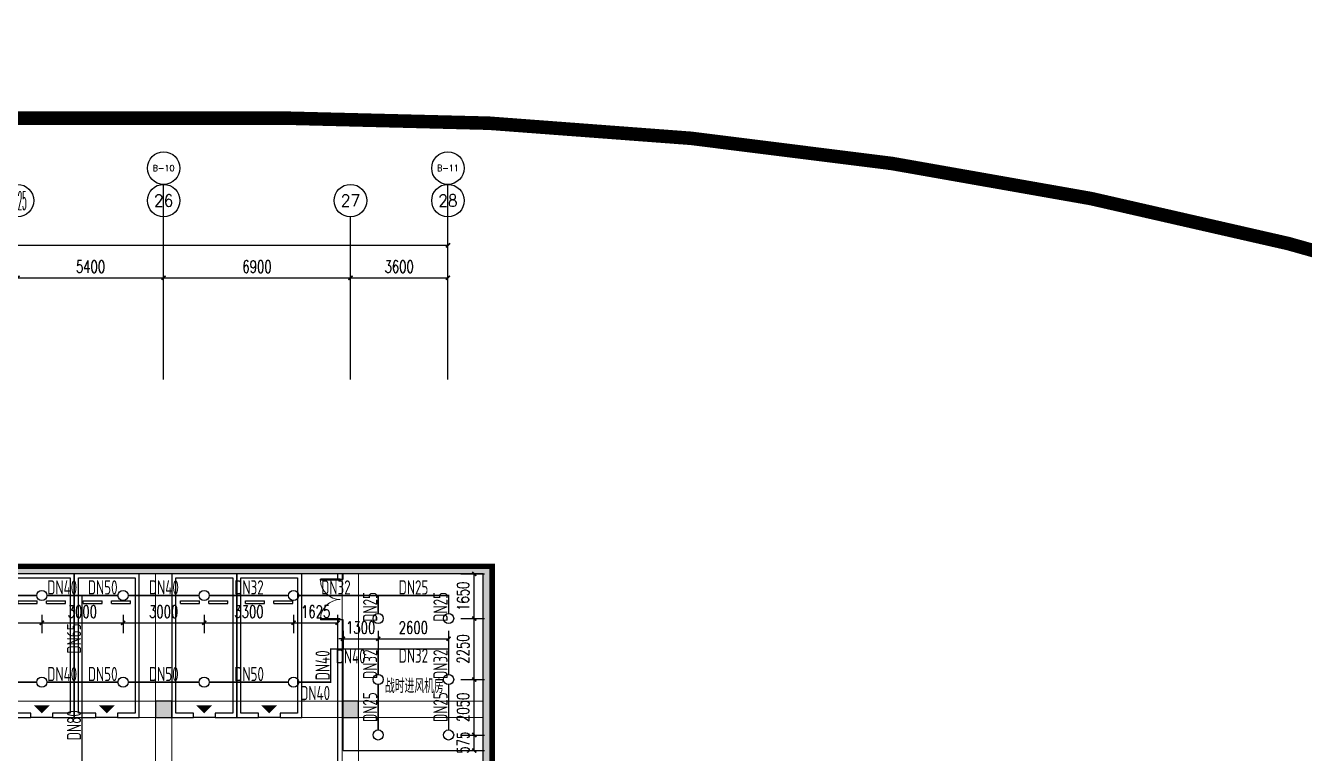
# Model space of a CAD drawing. Extents: x 6824721 to 16538177, y 2478193 to 6665639.
# Drawn here: x 8889114 to 8936351, y 2942521 to 2969395 of the extents above; entities that cross this region are included whole.
import ezdxf
from ezdxf.enums import TextEntityAlignment as Align

# ---------------------------------------------------------------- set-up
doc = ezdxf.new("R2010")
doc.units = 0
doc.header["$LTSCALE"] = 10
doc.linetypes.add('CONTINOUS', pattern=[0])
doc.linetypes.add('DASH', pattern=[0.35, 0.25, -0.1])
for name, color, linetype in [('0-wo', 8, 'Continuous'), ('00-停车位', 67, 'Continuous'), ('AXIS', 3, 'Continuous'), ('AXIS_TEXT', 7, 'Continuous'), ('PUB_HATCH', 8, 'Continuous'), ('S-梁-实线', 4, 'CONTINOUS'), ('S-梁-虚线', 4, 'DASH'), ('W-EQUIP_喷头', 7, 'Continuous'), ('W-PIPE-喷淋中', 6, 'Continuous'), ('W-TEXT_喷淋', 7, 'Continuous'), ('W-TWT_DIM', 3, 'Continuous'), ('WALL', 9, 'Continuous')]:
    doc.layers.add(name, color=color, linetype=linetype)
doc.layers.add('钢梁', color=141, linetype='Continuous', lineweight=18)
doc.styles.add('8B2_02', font='tssdeng.shx', dxfattribs={"width": 0.7, "bigfont": 'TSSDCHN.shx'})
doc.styles.add('_TCH_AXIS', font='COMPLEX', dxfattribs={"bigfont": 'GBCBIG'})
doc.styles.add('_TCH_DIM_T3', font='SIMPLEX', dxfattribs={"width": 0.705882, "bigfont": 'GBCBIG'})
doc.styles.add('COMPLEX', font='COMPLEX')
doc.styles.add('STANDARD_T3', font='TSSDENG.shx', dxfattribs={"width": 0.56, "bigfont": 'TSSDCHN.shx'})
doc.dimstyles.new('_TCH_ARCH&&150', dxfattribs={"dimtxt": 525, "dimasz": 150, "dimexe": 375, "dimexo": 450, "dimgap": 150, "dimtad": 1, "dimdec": 0, "dimzin": 0, "dimdsep": 46, "dimtxsty": 'STANDARD_T3', "dimblk": 'ARCHTICK', "dimcen": 0.09, "dimclrt": 7, "dimazin": 2, "dimtfac": 1, "dimtdec": 0, "dimtix": 1, "dimtmove": 2, "dimatfit": 3, "dimfxl": 0, "dimtolj": 1, "dimtzin": 0, "dimarcsym": 0})
doc.dimstyles.new('_TWT_ARCH&&150', dxfattribs={"dimtxt": 446.25, "dimasz": 150, "dimexe": 375, "dimexo": 450, "dimgap": 189.375, "dimtad": 1, "dimdec": 0, "dimzin": 0, "dimdsep": 46, "dimtxsty": '_TCH_DIM_T3', "dimblk": 'ARCHTICK', "dimcen": 0.09, "dimclrt": 7, "dimazin": 2, "dimtfac": 1, "dimtdec": 0, "dimtix": 1, "dimtmove": 2, "dimatfit": 3, "dimfxl": 0, "dimtolj": 1, "dimtzin": 0, "dimarcsym": 0})

# ---------------------------------------------------------------- blocks, each defined once
blk = doc.blocks.new('车位2400x5300')
at = {"layer": '00-停车位', "color": 251}
for p, q in [((-875, -1000), (-175, -1000)), ((-875, -1100), (-875, -1000)), ((-875, -1100), (-175, -1100)), ((-175, -1100), (-175, -1000)), ((175, -1000), (875, -1000)), ((175, -1100), (175, -1000)), ((175, -1100), (875, -1100)), ((875, -1100), (875, -1000)), ((400, -5300), (-400, -5300))]:
    blk.add_line(p, q, dxfattribs=at)
blk.add_lwpolyline([(400, -5150), (400, -5300), (1200, -5300), (1200, 0), (-1200, 0), (-1200, -5300), (-400, -5300), (-400, -5150), (-1050, -5150), (-1050, -150), (1050, -150), (1050, -5150), (400, -5150)], dxfattribs=at)
blk.add_lwpolyline([(0, -5150, 0, 600, 0), (0, -4850, 600, 600, 0)], format="xyseb", dxfattribs=at)
blk = doc.blocks.new('_FZH')
blk.add_lwpolyline([(-0.5, -0.5), (0.5, -0.5), (0.5, 0.5), (-0.5, 0.5)], close=True)
at = {"layer": 'PUB_HATCH'}
blk.add_solid([(-0.5, -0.5), (0.5, -0.5), (-0.5, 0.5), (0.5, 0.5)], dxfattribs=at)
blk = doc.blocks.new('$DorLib2D$00000002')
for p, q in [((-0.5, 0), (-0.5, 0.4875)), ((-0.475, 0.4875), (-0.5, 0.4875)), ((-0.475, 0), (-0.475, 0.4875)), ((0.475, 0), (0.475, 0.4875)), ((0.475, 0.4875), (0.5, 0.4875)), ((0.5, 0), (0.5, 0.4875)), ((-0.5, 0), (-0.475, 0)), ((0.5, 0), (0.475, 0))]:
    blk.add_line(p, q)
at = {"lineweight": 13}
for centre, start, end in [((-0.4875, 0), 0, 88.53072), ((0.4875, 0), 91.46928, 180)]:
    blk.add_arc(centre, 0.4875, start, end, dxfattribs=at)
blk = doc.blocks.new('_AXISO')
blk.add_circle((0, 0), 0.5)
at = {"layer": 'AXIS_TEXT', "style": 'COMPLEX', "width": 1.041667}
blk.add_attdef('A', text='', height=0.56, dxfattribs=at).set_placement((-0.25, -0.28), (0.25, -0.28), align=Align.FIT)
blk = doc.blocks.new('_ArchTick')
at = {"color": 0, "linetype": 'ByBlock', "const_width": 0.4}
blk.add_lwpolyline([(-0.5, -0.5), (0.5, 0.5)], dxfattribs=at)
blk = doc.blocks.new('*D242')
at = {"layer": 'AXIS', "color": 0, "lineweight": -2, "transparency": 16777216}
for p, q in [((90341, 856556), (90341, 860231)), ((95741, 856556), (95741, 860231)), ((90341, 859856), (95741, 859856))]:
    blk.add_line(p, q, dxfattribs=at)
at = {"layer": 'Defpoints', "color": 0, "transparency": 16777216}
for p in [(95741, 859856), (90341, 856106), (95741, 856106)]:
    blk.add_point(p, dxfattribs=at)
at = {"layer": 'AXIS', "color": 0, "lineweight": -2, "transparency": 16777216, "xscale": 150, "yscale": 150, "zscale": 150, "rotation": 180}
blk.add_blockref('_ArchTick', (90341, 859856), dxfattribs=at)
at = {"layer": 'AXIS', "color": 0, "lineweight": -2, "transparency": 16777216, "xscale": 150, "yscale": 150, "zscale": 150}
blk.add_blockref('_ArchTick', (95741, 859856), dxfattribs=at)
at = {"layer": 'AXIS', "color": 7, "transparency": 16777216, "insert": (93041, 860268), "char_height": 446.2, "attachment_point": 5, "style": '_TCH_DIM_T3'}
blk.add_mtext('\\A1;5400', dxfattribs=at)
blk = doc.blocks.new('*D243')
at = {"layer": 'AXIS', "color": 0, "lineweight": -2, "transparency": 16777216}
for p, q in [((95741, 856556), (95741, 860231)), ((102641, 856556), (102641, 860231)), ((95741, 859856), (102641, 859856))]:
    blk.add_line(p, q, dxfattribs=at)
at = {"layer": 'Defpoints', "color": 0, "transparency": 16777216}
for p in [(102641, 859856), (95741, 856106), (102641, 856106)]:
    blk.add_point(p, dxfattribs=at)
at = {"layer": 'AXIS', "color": 0, "lineweight": -2, "transparency": 16777216, "xscale": 150, "yscale": 150, "zscale": 150, "rotation": 180}
blk.add_blockref('_ArchTick', (95741, 859856), dxfattribs=at)
at = {"layer": 'AXIS', "color": 0, "lineweight": -2, "transparency": 16777216, "xscale": 150, "yscale": 150, "zscale": 150}
blk.add_blockref('_ArchTick', (102641, 859856), dxfattribs=at)
at = {"layer": 'AXIS', "color": 7, "transparency": 16777216, "insert": (99191, 860268), "char_height": 446.2, "attachment_point": 5, "style": '_TCH_DIM_T3'}
blk.add_mtext('\\A1;6900', dxfattribs=at)
blk = doc.blocks.new('*D244')
at = {"layer": 'AXIS', "color": 0, "lineweight": -2, "transparency": 16777216}
for p, q in [((102641, 856556), (102641, 860231)), ((106241, 856556), (106241, 860231)), ((102641, 859856), (106241, 859856))]:
    blk.add_line(p, q, dxfattribs=at)
at = {"layer": 'Defpoints', "color": 0, "transparency": 16777216}
for p in [(106241, 859856), (102641, 856106), (106241, 856106)]:
    blk.add_point(p, dxfattribs=at)
at = {"layer": 'AXIS', "color": 0, "lineweight": -2, "transparency": 16777216, "xscale": 150, "yscale": 150, "zscale": 150, "rotation": 180}
blk.add_blockref('_ArchTick', (102641, 859856), dxfattribs=at)
at = {"layer": 'AXIS', "color": 0, "lineweight": -2, "transparency": 16777216, "xscale": 150, "yscale": 150, "zscale": 150}
blk.add_blockref('_ArchTick', (106241, 859856), dxfattribs=at)
at = {"layer": 'AXIS', "color": 7, "transparency": 16777216, "insert": (104441, 860268), "char_height": 446.2, "attachment_point": 5, "style": '_TCH_DIM_T3'}
blk.add_mtext('\\A1;3600', dxfattribs=at)
blk = doc.blocks.new('*D263')
at = {"layer": 'AXIS', "color": 0, "lineweight": -2, "transparency": 16777216}
for p, q in [((-95159, 856556), (-95159, 861431)), ((106241, 856556), (106241, 861431)), ((-95159, 861056), (106241, 861056))]:
    blk.add_line(p, q, dxfattribs=at)
at = {"layer": 'Defpoints', "color": 0, "transparency": 16777216}
for p in [(106241, 861056), (-95159, 856106), (106241, 856106)]:
    blk.add_point(p, dxfattribs=at)
at = {"layer": 'AXIS', "color": 0, "lineweight": -2, "transparency": 16777216, "xscale": 150, "yscale": 150, "zscale": 150, "rotation": 180}
blk.add_blockref('_ArchTick', (-95159, 861056), dxfattribs=at)
at = {"layer": 'AXIS', "color": 0, "lineweight": -2, "transparency": 16777216, "xscale": 150, "yscale": 150, "zscale": 150}
blk.add_blockref('_ArchTick', (106241, 861056), dxfattribs=at)
at = {"layer": 'AXIS', "color": 7, "transparency": 16777216, "insert": (5541, 861468), "char_height": 446.2, "attachment_point": 5, "style": '_TCH_DIM_T3'}
blk.add_mtext('\\A1;201400', dxfattribs=at)
blk = doc.blocks.new('jkytk')
at = {"layer": 'WALL', "color": 1, "const_width": 200}
blk.add_lwpolyline([(8519064, 2958073), (8600964, 2958077), (8600964, 2890959), (8590564, 2883869, -0.196817), (8587964, 2882721), (8583164, 2882721), (8583164, 2889377), (8575664, 2889377), (8575664, 2890077), (8570864, 2890077), (8570864, 2892502), (8561864, 2892502), (8561864, 2894777), (8566139, 2894777), (8566139, 2912952), (8537789, 2912952), (8537789, 2943777), (8519064, 2943773), (8519063, 2958073)], format="xyb", dxfattribs=at)
blk = doc.blocks.new('LIANGMOBAN')
at = {"layer": 'S-梁-实线', "lineweight": 18}
blk.add_line((2031941, 221478), (2031941, 229878), dxfattribs=at)
at = {"layer": 'S-梁-虚线', "color": 8, "lineweight": 18}
for p, q in [((2024441, 235178), (2024441, 230478)), ((2025041, 230478), (2025041, 235178)), ((2031341, 235178), (2031341, 230478)), ((2031941, 230478), (2031941, 235178)), ((2024441, 230478), (2016041, 230478)), ((2031341, 230478), (2025041, 230478)), ((2036541, 230478), (2031941, 230478)), ((2016041, 229878), (2024441, 229878)), ((2024441, 221603), (2024441, 229878)), ((2025041, 229878), (2031341, 229878)), ((2025041, 221603), (2025041, 229878)), ((2031341, 221478), (2031341, 229878)), ((2031941, 229878), (2036541, 229878))]:
    blk.add_line(p, q, dxfattribs=at)
blk = doc.blocks.new('*D677')
at = {"layer": 'Defpoints', "color": 0, "transparency": 16777216}
for p in [(8900839, 2947501), (8902139, 2947501), (8902139, 2946755)]:
    blk.add_point(p, dxfattribs=at)
at = {"layer": 'W-TWT_DIM', "color": 0, "lineweight": -2, "transparency": 16777216}
for p, q in [((8900839, 2946755), (8900689, 2946755)), ((8900839, 2947051), (8900839, 2946380)), ((8900839, 2946755), (8902139, 2946755)), ((8902139, 2947051), (8902139, 2946380)), ((8902139, 2946755), (8902289, 2946755))]:
    blk.add_line(p, q, dxfattribs=at)
at = {"layer": 'W-TWT_DIM', "color": 0, "lineweight": -2, "transparency": 16777216, "xscale": 150, "yscale": 150, "zscale": 150}
blk.add_blockref('_ArchTick', (8900839, 2946755), dxfattribs=at)
at = {"layer": 'W-TWT_DIM', "color": 0, "lineweight": -2, "transparency": 16777216, "xscale": 150, "yscale": 150, "zscale": 150, "rotation": 180}
blk.add_blockref('_ArchTick', (8902139, 2946755), dxfattribs=at)
at = {"layer": 'W-TWT_DIM', "color": 7, "transparency": 16777216, "insert": (8901489, 2947167), "char_height": 446.2, "attachment_point": 5, "style": '_TCH_DIM_T3'}
blk.add_mtext('\\A1;1300', dxfattribs=at)
blk = doc.blocks.new('*D678')
at = {"layer": 'Defpoints', "color": 0, "transparency": 16777216}
for p in [(8902139, 2947501), (8904739, 2947501), (8904739, 2946755)]:
    blk.add_point(p, dxfattribs=at)
at = {"layer": 'W-TWT_DIM', "color": 0, "lineweight": -2, "transparency": 16777216}
for p, q in [((8902139, 2947051), (8902139, 2946380)), ((8902139, 2946755), (8904739, 2946755)), ((8904739, 2947051), (8904739, 2946380))]:
    blk.add_line(p, q, dxfattribs=at)
at = {"layer": 'W-TWT_DIM', "color": 0, "lineweight": -2, "transparency": 16777216, "xscale": 150, "yscale": 150, "zscale": 150, "rotation": 180}
blk.add_blockref('_ArchTick', (8902139, 2946755), dxfattribs=at)
at = {"layer": 'W-TWT_DIM', "color": 0, "lineweight": -2, "transparency": 16777216, "xscale": 150, "yscale": 150, "zscale": 150}
blk.add_blockref('_ArchTick', (8904739, 2946755), dxfattribs=at)
at = {"layer": 'W-TWT_DIM', "color": 7, "transparency": 16777216, "insert": (8903439, 2947167), "char_height": 446.2, "attachment_point": 5, "style": '_TCH_DIM_T3'}
blk.add_mtext('\\A1;2600', dxfattribs=at)
blk = doc.blocks.new('*D726')
at = {"layer": 'Defpoints', "color": 0, "transparency": 16777216}
for p in [(8904739, 2949151), (8905688, 2949151), (8904739, 2947501)]:
    blk.add_point(p, dxfattribs=at)
at = {"layer": 'W-TWT_DIM', "color": 0, "lineweight": -2, "transparency": 16777216}
for p, q in [((8905189, 2949151), (8906063, 2949151)), ((8905688, 2947501), (8905688, 2949151)), ((8905189, 2947501), (8906063, 2947501))]:
    blk.add_line(p, q, dxfattribs=at)
at = {"layer": 'W-TWT_DIM', "color": 0, "lineweight": -2, "transparency": 16777216, "xscale": 150, "yscale": 150, "zscale": 150}
for p, rotation in [((8905688, 2949151), 90), ((8905688, 2947501), 270)]:
    blk.add_blockref('_ArchTick', p, dxfattribs=dict(at, rotation=rotation))
at = {"layer": 'W-TWT_DIM', "color": 7, "transparency": 16777216, "insert": (8905275, 2948326), "char_height": 446.2, "attachment_point": 5, "rotation": 90, "style": '_TCH_DIM_T3'}
blk.add_mtext('\\A1;1650', dxfattribs=at)
blk = doc.blocks.new('*D727')
at = {"layer": 'Defpoints', "color": 0, "transparency": 16777216}
for p in [(8904739, 2947501), (8905688, 2947501), (8904739, 2945251)]:
    blk.add_point(p, dxfattribs=at)
at = {"layer": 'W-TWT_DIM', "color": 0, "lineweight": -2, "transparency": 16777216}
for p, q in [((8905189, 2947501), (8906063, 2947501)), ((8905688, 2945251), (8905688, 2947501)), ((8905189, 2945251), (8906063, 2945251))]:
    blk.add_line(p, q, dxfattribs=at)
at = {"layer": 'W-TWT_DIM', "color": 0, "lineweight": -2, "transparency": 16777216, "xscale": 150, "yscale": 150, "zscale": 150}
for p, rotation in [((8905688, 2947501), 90), ((8905688, 2945251), 270)]:
    blk.add_blockref('_ArchTick', p, dxfattribs=dict(at, rotation=rotation))
at = {"layer": 'W-TWT_DIM', "color": 7, "transparency": 16777216, "insert": (8905275, 2946376), "char_height": 446.2, "attachment_point": 5, "rotation": 90, "style": '_TCH_DIM_T3'}
blk.add_mtext('\\A1;2250', dxfattribs=at)
blk = doc.blocks.new('*D728')
at = {"layer": 'Defpoints', "color": 0, "transparency": 16777216}
for p in [(8904739, 2945251), (8905688, 2945251), (8904739, 2943201)]:
    blk.add_point(p, dxfattribs=at)
at = {"layer": 'W-TWT_DIM', "color": 0, "lineweight": -2, "transparency": 16777216}
for p, q in [((8905189, 2945251), (8906063, 2945251)), ((8905688, 2943201), (8905688, 2945251)), ((8905189, 2943201), (8906063, 2943201))]:
    blk.add_line(p, q, dxfattribs=at)
at = {"layer": 'W-TWT_DIM', "color": 0, "lineweight": -2, "transparency": 16777216, "xscale": 150, "yscale": 150, "zscale": 150}
for p, rotation in [((8905688, 2945251), 90), ((8905688, 2943201), 270)]:
    blk.add_blockref('_ArchTick', p, dxfattribs=dict(at, rotation=rotation))
at = {"layer": 'W-TWT_DIM', "color": 7, "transparency": 16777216, "insert": (8905275, 2944226), "char_height": 446.2, "attachment_point": 5, "rotation": 90, "style": '_TCH_DIM_T3'}
blk.add_mtext('\\A1;2050', dxfattribs=at)
blk = doc.blocks.new('*D729')
at = {"layer": 'Defpoints', "color": 0, "transparency": 16777216}
for p in [(8904739, 2943201), (8905688, 2943201), (8904739, 2942626)]:
    blk.add_point(p, dxfattribs=at)
at = {"layer": 'W-TWT_DIM', "color": 0, "lineweight": -2, "transparency": 16777216}
for p, q in [((8905189, 2943201), (8906063, 2943201)), ((8905688, 2942626), (8905688, 2943201)), ((8905189, 2942626), (8906063, 2942626))]:
    blk.add_line(p, q, dxfattribs=at)
at = {"layer": 'W-TWT_DIM', "color": 0, "lineweight": -2, "transparency": 16777216, "xscale": 150, "yscale": 150, "zscale": 150}
for p, rotation in [((8905688, 2943201), 90), ((8905688, 2942626), 270)]:
    blk.add_blockref('_ArchTick', p, dxfattribs=dict(at, rotation=rotation))
at = {"layer": 'W-TWT_DIM', "color": 7, "transparency": 16777216, "insert": (8905275, 2942921), "char_height": 446.2, "attachment_point": 5, "rotation": 90, "style": '_TCH_DIM_T3'}
blk.add_mtext('\\A1;575', dxfattribs=at)
blk = doc.blocks.new('*D1247')
at = {"layer": 'Defpoints', "color": 0, "transparency": 16777216}
for p in [(8886714, 2948084), (8889714, 2948084), (8889714, 2947342)]:
    blk.add_point(p, dxfattribs=at)
at = {"layer": 'W-TWT_DIM', "color": 0, "lineweight": -2, "transparency": 16777216}
for p, q in [((8886714, 2947634), (8886714, 2946967)), ((8889714, 2947634), (8889714, 2946967)), ((8886714, 2947342), (8889714, 2947342))]:
    blk.add_line(p, q, dxfattribs=at)
at = {"layer": 'W-TWT_DIM', "color": 0, "lineweight": -2, "transparency": 16777216, "xscale": 150, "yscale": 150, "zscale": 150, "rotation": 180}
blk.add_blockref('_ArchTick', (8886714, 2947342), dxfattribs=at)
at = {"layer": 'W-TWT_DIM', "color": 0, "lineweight": -2, "transparency": 16777216, "xscale": 150, "yscale": 150, "zscale": 150}
blk.add_blockref('_ArchTick', (8889714, 2947342), dxfattribs=at)
at = {"layer": 'W-TWT_DIM', "color": 7, "transparency": 16777216, "insert": (8888214, 2947755), "char_height": 446.2, "attachment_point": 5, "style": '_TCH_DIM_T3'}
blk.add_mtext('\\A1;3000', dxfattribs=at)
blk = doc.blocks.new('*D1248')
at = {"layer": 'Defpoints', "color": 0, "transparency": 16777216}
for p in [(8889714, 2948084), (8892714, 2948084), (8892714, 2947342)]:
    blk.add_point(p, dxfattribs=at)
at = {"layer": 'W-TWT_DIM', "color": 0, "lineweight": -2, "transparency": 16777216}
for p, q in [((8889714, 2947634), (8889714, 2946967)), ((8892714, 2947634), (8892714, 2946967)), ((8889714, 2947342), (8892714, 2947342))]:
    blk.add_line(p, q, dxfattribs=at)
at = {"layer": 'W-TWT_DIM', "color": 0, "lineweight": -2, "transparency": 16777216, "xscale": 150, "yscale": 150, "zscale": 150, "rotation": 180}
blk.add_blockref('_ArchTick', (8889714, 2947342), dxfattribs=at)
at = {"layer": 'W-TWT_DIM', "color": 0, "lineweight": -2, "transparency": 16777216, "xscale": 150, "yscale": 150, "zscale": 150}
blk.add_blockref('_ArchTick', (8892714, 2947342), dxfattribs=at)
at = {"layer": 'W-TWT_DIM', "color": 7, "transparency": 16777216, "insert": (8891214, 2947755), "char_height": 446.2, "attachment_point": 5, "style": '_TCH_DIM_T3'}
blk.add_mtext('\\A1;3000', dxfattribs=at)
blk = doc.blocks.new('*D1249')
at = {"layer": 'Defpoints', "color": 0, "transparency": 16777216}
for p in [(8892714, 2948084), (8895714, 2948084), (8895714, 2947342)]:
    blk.add_point(p, dxfattribs=at)
at = {"layer": 'W-TWT_DIM', "color": 0, "lineweight": -2, "transparency": 16777216}
for p, q in [((8892714, 2947634), (8892714, 2946967)), ((8895714, 2947634), (8895714, 2946967)), ((8892714, 2947342), (8895714, 2947342))]:
    blk.add_line(p, q, dxfattribs=at)
at = {"layer": 'W-TWT_DIM', "color": 0, "lineweight": -2, "transparency": 16777216, "xscale": 150, "yscale": 150, "zscale": 150, "rotation": 180}
blk.add_blockref('_ArchTick', (8892714, 2947342), dxfattribs=at)
at = {"layer": 'W-TWT_DIM', "color": 0, "lineweight": -2, "transparency": 16777216, "xscale": 150, "yscale": 150, "zscale": 150}
blk.add_blockref('_ArchTick', (8895714, 2947342), dxfattribs=at)
at = {"layer": 'W-TWT_DIM', "color": 7, "transparency": 16777216, "insert": (8894214, 2947755), "char_height": 446.2, "attachment_point": 5, "style": '_TCH_DIM_T3'}
blk.add_mtext('\\A1;3000', dxfattribs=at)
blk = doc.blocks.new('*D1250')
at = {"layer": 'Defpoints', "color": 0, "transparency": 16777216}
for p in [(8895714, 2948084), (8899014, 2948084), (8899014, 2947342)]:
    blk.add_point(p, dxfattribs=at)
at = {"layer": 'W-TWT_DIM', "color": 0, "lineweight": -2, "transparency": 16777216}
for p, q in [((8895714, 2947634), (8895714, 2946967)), ((8899014, 2947634), (8899014, 2946967)), ((8895714, 2947342), (8899014, 2947342))]:
    blk.add_line(p, q, dxfattribs=at)
at = {"layer": 'W-TWT_DIM', "color": 0, "lineweight": -2, "transparency": 16777216, "xscale": 150, "yscale": 150, "zscale": 150, "rotation": 180}
blk.add_blockref('_ArchTick', (8895714, 2947342), dxfattribs=at)
at = {"layer": 'W-TWT_DIM', "color": 0, "lineweight": -2, "transparency": 16777216, "xscale": 150, "yscale": 150, "zscale": 150}
blk.add_blockref('_ArchTick', (8899014, 2947342), dxfattribs=at)
at = {"layer": 'W-TWT_DIM', "color": 7, "transparency": 16777216, "insert": (8897364, 2947755), "char_height": 446.2, "attachment_point": 5, "style": '_TCH_DIM_T3'}
blk.add_mtext('\\A1;3300', dxfattribs=at)
blk = doc.blocks.new('*D1251')
at = {"layer": 'Defpoints', "color": 0, "transparency": 16777216}
for p in [(8899014, 2948084), (8900639, 2948084), (8900639, 2947342)]:
    blk.add_point(p, dxfattribs=at)
at = {"layer": 'W-TWT_DIM', "color": 0, "lineweight": -2, "transparency": 16777216}
for p, q in [((8899014, 2947634), (8899014, 2946967)), ((8900639, 2947634), (8900639, 2946967)), ((8899014, 2947342), (8900639, 2947342))]:
    blk.add_line(p, q, dxfattribs=at)
at = {"layer": 'W-TWT_DIM', "color": 0, "lineweight": -2, "transparency": 16777216, "xscale": 150, "yscale": 150, "zscale": 150, "rotation": 180}
blk.add_blockref('_ArchTick', (8899014, 2947342), dxfattribs=at)
at = {"layer": 'W-TWT_DIM', "color": 0, "lineweight": -2, "transparency": 16777216, "xscale": 150, "yscale": 150, "zscale": 150}
blk.add_blockref('_ArchTick', (8900639, 2947342), dxfattribs=at)
at = {"layer": 'W-TWT_DIM', "color": 7, "transparency": 16777216, "insert": (8899827, 2947755), "char_height": 446.2, "attachment_point": 5, "style": '_TCH_DIM_T3'}
blk.add_mtext('\\A1;1625', dxfattribs=at)
blk = doc.blocks.new('$TwtSys$00000125')
blk.add_circle((0, 0, 0), 1)
blk = doc.blocks.new('wet 45u67i')
at = {"layer": 'AXIS', "color": 8}
for p, q in [((95741.4, 856105.8), (95741.4, 863305.8)), ((106241.4, 856105.8), (106241.4, 863305.8))]:
    blk.add_line(p, q, dxfattribs=at)
at = {"layer": 'AXIS', "color": 3}
for p, q in [((95741.4, 856105.8), (95741.4, 862105.8)), ((102641.4, 856105.8), (102641.4, 862105.8)), ((106241.4, 856105.8), (106241.4, 862105.8))]:
    blk.add_line(p, q, dxfattribs=at)
at = {"layer": 'AXIS', "color": 8}
ref = blk.add_blockref('_AXISO', (95741.4, 863905.8), dxfattribs=dict(at, xscale=1200, yscale=1200, zscale=1200))
ref.add_attrib('A', 'B-10', dxfattribs={"layer": 'AXIS_TEXT', "height": 221.02, "style": '_TCH_AXIS'}).set_placement((95336.2, 863795.2), (96146.6, 863795.2), align=Align.FIT)
ref = blk.add_blockref('_AXISO', (106241.4, 863905.8), dxfattribs=dict(at, xscale=1200, yscale=1200, zscale=1200))
ref.add_attrib('A', 'B-11', dxfattribs={"layer": 'AXIS_TEXT', "height": 235.2, "style": '_TCH_AXIS'}).set_placement((105838.2, 863788.2), (106644.6, 863788.2), align=Align.FIT)
ref = blk.add_blockref('_AXISO', (90341.4, 862705.8), dxfattribs=dict(at, xscale=1200, yscale=1200, zscale=1200))
ref.add_attrib('A', '2/25', dxfattribs={"layer": 'AXIS_TEXT', "height": 678.82, "style": '_TCH_AXIS', "width": 0.276316}).set_placement((90002, 862366.3), (90680.8, 862366.3), align=Align.FIT)
ref = blk.add_blockref('_AXISO', (95741.4, 862705.8), dxfattribs=dict(at, xscale=1200, yscale=1200, zscale=1200))
ref.add_attrib('A', '26', dxfattribs={"layer": 'AXIS_TEXT', "height": 441.41, "style": '_TCH_AXIS'}).set_placement((95384.1, 862485), (96098.7, 862485), align=Align.FIT)
ref = blk.add_blockref('_AXISO', (102641.4, 862705.8), dxfattribs=dict(at, xscale=1200, yscale=1200, zscale=1200))
ref.add_attrib('A', '27', dxfattribs={"layer": 'AXIS_TEXT', "height": 441.41, "style": '_TCH_AXIS'}).set_placement((102284.1, 862485), (102998.7, 862485), align=Align.FIT)
ref = blk.add_blockref('_AXISO', (106241.4, 862705.8), dxfattribs=dict(at, xscale=1200, yscale=1200, zscale=1200))
ref.add_attrib('A', '28', dxfattribs={"layer": 'AXIS_TEXT', "height": 441.41, "style": '_TCH_AXIS'}).set_placement((105884.1, 862485), (106598.7, 862485), align=Align.FIT)
at = {"layer": 'AXIS', "color": 3}
for p1, p2, distance, picture, middle in [((-95158.6, 856105.8), (106241.4, 856105.8), 4950, '*D263', (5541.4, 861468.3)), ((90341.4, 856105.8), (95741.4, 856105.8), 3750, '*D242', (93041.4, 860268.3)), ((95741.4, 856105.8), (102641.4, 856105.8), 3750, '*D243', (99191.4, 860268.3)), ((102641.4, 856105.8), (106241.4, 856105.8), 3750, '*D244', (104441.4, 860268.3))]:
    dim = blk.add_aligned_dim(p1=p1, p2=p2, distance=distance, dimstyle='_TCH_ARCH&&150', dxfattribs=at)
    dim.commit()
    dim.dimension.update_dxf_attribs({"geometry": picture, "text_midpoint": middle})

msp = doc.modelspace()

# ---------------------------------------------------------------- hatches: boundary and pattern name
at = {"layer": '0-wo'}
for points in [[(8900739.1, 2949151.5), (8900739.1, 2949451.5), (8824564.1, 2949451.5), (8824564.1, 2949251.5), (8824714.1, 2949151.5)], [(8906014.1, 2949151.5), (8906314.1, 2949451.5), (8900739.1, 2949451.5), (8900739.1, 2949151.5)], [(8906014.1, 2942526.5), (8906314.1, 2942526.5), (8906314.1, 2949451.5), (8906014.1, 2949151.5)], [(8906114.1, 2940126.5), (8906314.1, 2940026.5), (8906314.1, 2942526.5), (8906014.1, 2942526.5), (8906014.1, 2940326.5)]]:
    msp.add_hatch(color=8, dxfattribs=at).paths.add_polyline_path(points)
at = {"layer": 'W-PIPE-喷淋中'}
for points in [[(8904739.1, 2948351.5), (8904739.1, 2948377.7), (8904765.3, 2948377.7)], [(8904739.1, 2948351.5), (8904765.3, 2948351.5), (8904765.3, 2948377.7)], [(8900385.2, 2946376.5), (8900385.2, 2946402.7), (8900358.9, 2946402.7)], [(8900385.2, 2946376.5), (8900358.9, 2946376.5), (8900358.9, 2946402.7)], [(8904739.1, 2946376.5), (8904739.1, 2946402.7), (8904765.3, 2946402.7)], [(8904739.1, 2946376.5), (8904765.3, 2946376.5), (8904765.3, 2946402.7)], [(8900385.2, 2945151.5), (8900385.2, 2945125.2), (8900411.4, 2945125.2)], [(8900385.2, 2945151.5), (8900411.4, 2945151.5), (8900411.4, 2945125.2)]]:
    msp.add_hatch(color=256, dxfattribs=at).paths.add_polyline_path(points)

# ---------------------------------------------------------------- linework, layer by layer
at = {"layer": '0-wo', "color": 8}
for p, q in [((8900739.1, 2949451.5), (8824564.1, 2949451.5)), ((8906314.1, 2949451.5), (8900739.1, 2949451.5)), ((8906314.1, 2942526.5), (8906314.1, 2949451.5)), ((8900739.1, 2949151.5), (8824714.1, 2949151.5)), ((8900639.1, 2949151.5), (8900639.1, 2948951.5)), ((8906014.1, 2949151.5), (8900739.1, 2949151.5)), ((8900839.1, 2948951.5), (8900839.1, 2949151.5)), ((8906014.1, 2942526.5), (8906014.1, 2949151.5)), ((8900639.1, 2948951.5), (8900839.1, 2948951.5)), ((8900839.1, 2947451.5), (8900639.1, 2947451.5)), ((8900639.1, 2947451.5), (8900639.1, 2942526.5)), ((8900839.1, 2942626.5), (8900839.1, 2947451.5)), ((8900639.1, 2942526.5), (8900639.1, 2940326.5)), ((8900839.1, 2942626.5), (8902739.1, 2942626.5)), ((8902739.1, 2942626.5), (8906014.1, 2942626.5)), ((8906014.1, 2940326.5), (8906014.1, 2942526.5)), ((8906314.1, 2940026.5), (8906314.1, 2942526.5))]:
    msp.add_line(p, q, dxfattribs=at)
at = {"layer": '0-wo', "color": 8, "const_width": 500, "flags": 128}
msp.add_lwpolyline([(8691080.4, 2969119.7), (8705176, 2967745.3), (8719304.3, 2966762.9), (8733454.4, 2966173.1), (8747615.4, 2965976.5), (8823194.8, 2965976.5), (8898774.1, 2965976.5), (8906244.1, 2965790.4), (8913695.6, 2965232.5), (8921110, 2964304.2), (8928469, 2963007.8), (8935754.4, 2961346.6), (8942947.9, 2959324.6), (8950031.8, 2956946.9), (8956988.6, 2954219.3), (8963800.8, 2951148.7), (8970451.7, 2947742.7), (8976924.7, 2944009.6), (8983203.8, 2939958.9), (8911619.7, 2861304.6), (8840035.6, 2782650.4), (8768451.5, 2703996.1), (8691080.4, 2726323), (8691080.4, 2847721.3)], close=True, dxfattribs=at)
at = {"layer": 'W-PIPE-喷淋中', "ltscale": 1.5, "const_width": 52.5}
for points in [[(8889526.6, 2948351.5), (8886901.6, 2948351.5)], [(8891202.1, 2948351.5), (8889901.6, 2948351.5)], [(8891202.1, 2945151.5), (8891202.1, 2948351.5)], [(8892526.6, 2948351.5), (8891202.1, 2948351.5)], [(8895526.6, 2948351.5), (8892901.6, 2948351.5)], [(8898826.6, 2948351.5), (8895901.6, 2948351.5)], [(8902139.1, 2948351.5), (8899201.6, 2948351.5)], [(8902139.1, 2948351.5), (8902139.1, 2947689)], [(8904739.1, 2948351.5), (8902139.1, 2948351.5)], [(8904739.1, 2948351.5), (8904739.1, 2947689)], [(8902139.1, 2946376.5), (8900385.2, 2946376.5)], [(8900385.2, 2945151.5), (8900385.2, 2946376.5)], [(8904739.1, 2946376.5), (8902139.1, 2946376.5)], [(8902139.1, 2946376.5), (8902139.1, 2945439)], [(8904739.1, 2946376.5), (8904739.1, 2945439)], [(8886901.6, 2945151.5), (8889526.6, 2945151.5)], [(8889901.6, 2945151.5), (8891202.1, 2945151.5)], [(8891202.1, 2941951.5), (8891202.1, 2945151.5)], [(8891202.1, 2945151.5), (8892526.6, 2945151.5)], [(8892901.6, 2945151.5), (8895526.6, 2945151.5)], [(8895901.6, 2945151.5), (8898826.6, 2945151.5)], [(8899201.6, 2945151.5), (8900385.2, 2945151.5)], [(8902139.1, 2945064), (8902139.1, 2943389)], [(8904739.1, 2945064), (8904739.1, 2943389)]]:
    msp.add_lwpolyline(points, dxfattribs=at)

# ---------------------------------------------------------------- block references
msp.add_blockref('jkytk', (305383.7, -8645.8))
at = {"layer": '0-wo'}
msp.add_blockref('wet 45u67i', (8798472.7, 2100226.9), dxfattribs=at)
at = {"layer": '0-wo', "color": 8}
for p in [(8889714.1, 2949151.5), (8892114.1, 2949151.5), (8895714.1, 2949151.5), (8898114.1, 2949151.5)]:
    msp.add_blockref('车位2400x5300', p, dxfattribs=at)
for name, p, xscale, yscale, zscale, rotation in [('$DorLib2D$00000002', (8900739.1, 2948201.5), -1500, -1500, 200, 270), ('_FZH', (8894214.1, 2944151.5), 600, 600, 600, 90), ('_FZH', (8901114.1, 2944151.5), 600, 600, 600, 90)]:
    msp.add_blockref(name, p, dxfattribs=dict(at, xscale=xscale, yscale=yscale, zscale=zscale, rotation=rotation))
at = {"layer": 'W-EQUIP_喷头', "xscale": 187.5, "yscale": 187.5, "zscale": 187.5}
for p in [(8889714.1, 2948351.5), (8892714.1, 2948351.5), (8895714.1, 2948351.5), (8899014.1, 2948351.5), (8902139.1, 2947501.5), (8904739.1, 2947501.5), (8889714.1, 2945151.5), (8892714.1, 2945151.5), (8895714.1, 2945151.5), (8899014.1, 2945151.5), (8902139.1, 2945251.5), (8904739.1, 2945251.5), (8902139.1, 2943201.5), (8904739.1, 2943201.5)]:
    msp.add_blockref('$TwtSys$00000125', p, dxfattribs=at)
at = {"layer": '钢梁', "color": 6}
msp.add_blockref('LIANGMOBAN', (6869472.7, 2713973), dxfattribs=at)

# ---------------------------------------------------------------- texts
at = {"layer": '0-wo', "color": 6, "style": '8B2_02', "width": 0.6}
msp.add_text('战时进风机房', height=525, dxfattribs=at).set_placement((8902387.7, 2944748.1))
at = {"layer": 'W-TEXT_喷淋', "style": '8B2_02', "width": 0.7}
for s, p in [('DN40', (8889913.9, 2948389)), ('DN50', (8891413.9, 2948389)), ('DN40', (8893669.9, 2948389)), ('DN32', (8896819.9, 2948389)), ('DN32', (8900032.4, 2948389)), ('DN25', (8902894.9, 2948389)), ('DN40', (8900569.9, 2945844.3)), ('DN32', (8902894.9, 2945869.6)), ('DN40', (8889913.9, 2945189)), ('DN50', (8891413.9, 2945189)), ('DN50', (8893669.9, 2945189)), ('DN50', (8896819.9, 2945189)), ('DN40', (8899257.2, 2944487))]:
    msp.add_text(s, height=525, dxfattribs=at).set_placement(p)
for s, p in [('DN25', (8902101.6, 2947382.3)), ('DN25', (8904701.6, 2947382.3)), ('DN65', (8891164.6, 2946207.3)), ('DN40', (8900347.7, 2945219.8)), ('DN32', (8902101.6, 2945269.8)), ('DN32', (8904701.6, 2945269.8)), ('DN25', (8902101.6, 2943682.3)), ('DN25', (8904701.6, 2943682.3)), ('DN80', (8891164.6, 2943007.3))]:
    msp.add_text(s, height=525, rotation=90, dxfattribs=at).set_placement(p)

# ---------------------------------------------------------------- dimensions: what is measured, and where the dimension line sits
at = {"layer": 'W-TWT_DIM'}
for p1, p2, distance, picture, middle in [((8904739.1, 2947501.5), (8904739.1, 2949151.5), -948.4, '*D726', (8905275, 2948326.5)), ((8886714.1, 2948083.9), (8889714.1, 2948083.9), -741.4, '*D1247', (8888214.1, 2947755)), ((8889714.1, 2948083.9), (8892714.1, 2948083.9), -741.4, '*D1248', (8891214.1, 2947755)), ((8892714.1, 2948083.9), (8895714.1, 2948083.9), -741.4, '*D1249', (8894214.1, 2947755)), ((8895714.1, 2948083.9), (8899014.1, 2948083.9), -741.4, '*D1250', (8897364.1, 2947755)), ((8899014.1, 2948083.9), (8900639.1, 2948083.9), -741.4, '*D1251', (8899826.6, 2947755)), ((8904739.1, 2945251.5), (8904739.1, 2947501.5), -948.4, '*D727', (8905275, 2946376.5)), ((8900839.1, 2947501.5), (8902139.1, 2947501.5), -746.6, '*D677', (8901489.1, 2947167.4)), ((8902139.1, 2947501.5), (8904739.1, 2947501.5), -746.6, '*D678', (8903439.1, 2947167.4)), ((8904739.1, 2943201.5), (8904739.1, 2945251.5), -948.4, '*D728', (8905275, 2944226.5))]:
    dim = msp.add_aligned_dim(p1=p1, p2=p2, distance=distance, dimstyle='_TWT_ARCH&&150', dxfattribs=at)
    dim.commit()
    dim.dimension.update_dxf_attribs({"geometry": picture, "text_midpoint": middle})
dim = msp.add_linear_dim(base=(8905687.5, 2943201.5), p1=(8904739.1, 2942626.5), p2=(8904739.1, 2943201.5), angle=90, dimstyle='_TWT_ARCH&&150', dxfattribs=at)
dim.commit()
dim.dimension.update_dxf_attribs({"geometry": '*D729', "text_midpoint": (8905275, 2942921), "dimtype": 129})

doc.saveas('drawing.dxf')
